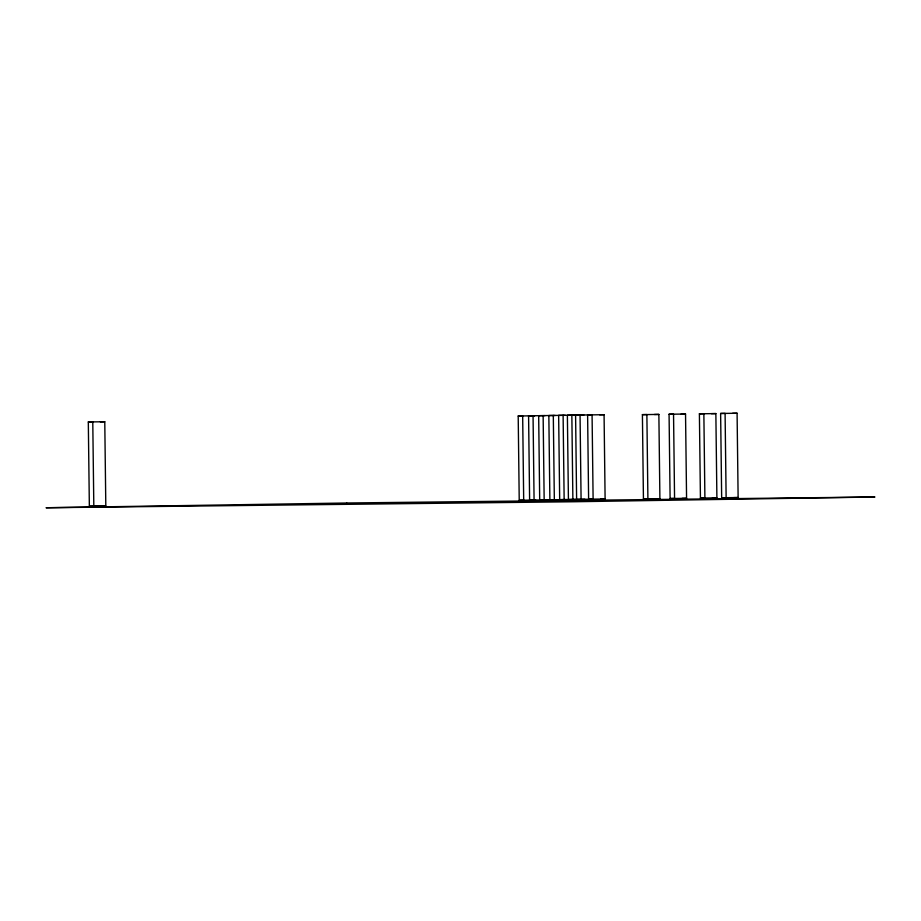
<?xml version="1.0" encoding="UTF-8"?>
<svg xmlns="http://www.w3.org/2000/svg" width="921" height="921" viewBox="0 0 921 921"><rect width="100%" height="100%" fill="white"/><g stroke="black" fill="none" stroke-linecap="round" stroke-linejoin="round"><path stroke-width="1.38" d="M88.312 421.956L92.779 421.887L93.815 506.182L89.349 506.251L88.312 421.956L104.775 421.749L105.811 506.043L89.349 506.251M100.32 421.818L104.775 421.749M518.201 416.004L522.668 415.935L523.692 500.218L519.225 500.287L518.201 416.004L529.333 415.855M533.052 415.762L534.076 500.057L529.61 500.126L528.585 415.832L534.664 415.797L531.993 415.832M545.048 415.624L538.67 415.682L539.694 499.965L593.078 499.17L588.611 499.24L587.61 414.899L592.076 414.83L593.112 499.113L588.646 499.194L605.109 498.986L604.072 414.692L571.849 415.152L572.874 499.447L568.418 499.516L567.382 415.221L575.107 415.152M555.133 415.475L548.835 415.521L549.872 499.804L554.338 499.735L553.302 415.452M565.298 415.313L558.644 415.359L559.68 499.654L564.147 499.585L563.111 415.29M583.845 415.014L575.59 415.083L576.615 499.378L581.082 499.309L580.057 415.014M599.606 414.761L604.072 414.692M642.409 414.634L646.876 414.565L647.9 498.848L643.434 498.917L642.409 414.634L658.872 414.427L659.897 498.71L655.441 498.779M654.405 414.496L658.872 414.427M669.072 414.231L673.539 414.162L674.563 498.457L670.108 498.526L669.072 414.231L685.535 414.036L686.571 498.319L682.104 498.388M681.068 414.105L685.535 414.036M699.396 413.794L703.863 413.725L704.899 498.008L700.432 498.077L699.396 413.794L715.859 413.587L716.895 497.87L712.428 497.939M720.625 413.46L725.092 413.391L726.128 497.674L721.661 497.754L720.625 413.46L737.088 413.253L738.124 497.547L733.657 497.616M711.403 413.656L715.859 413.587M732.621 413.322L737.088 413.253M531.221 500.161L535.688 500.08M541.606 499.988L546.072 499.919M556.157 499.758L519.225 500.287M561.868 499.677L566.334 499.596M571.676 499.516L576.143 499.447M580.414 499.378L584.881 499.309M600.642 499.055L605.109 498.986M528.585 415.832L579.378 415.083M700.432 498.077L716.895 497.87M721.661 497.754L738.124 497.547M643.434 498.917L659.897 498.71M670.108 498.526L686.571 498.319M93.815 506.182L105.811 506.043M543.137 415.613L544.161 499.896M346.733 503.004L46.05 507.747L574.267 501.749L874.95 497.006L346.733 503.004"/></g></svg>
